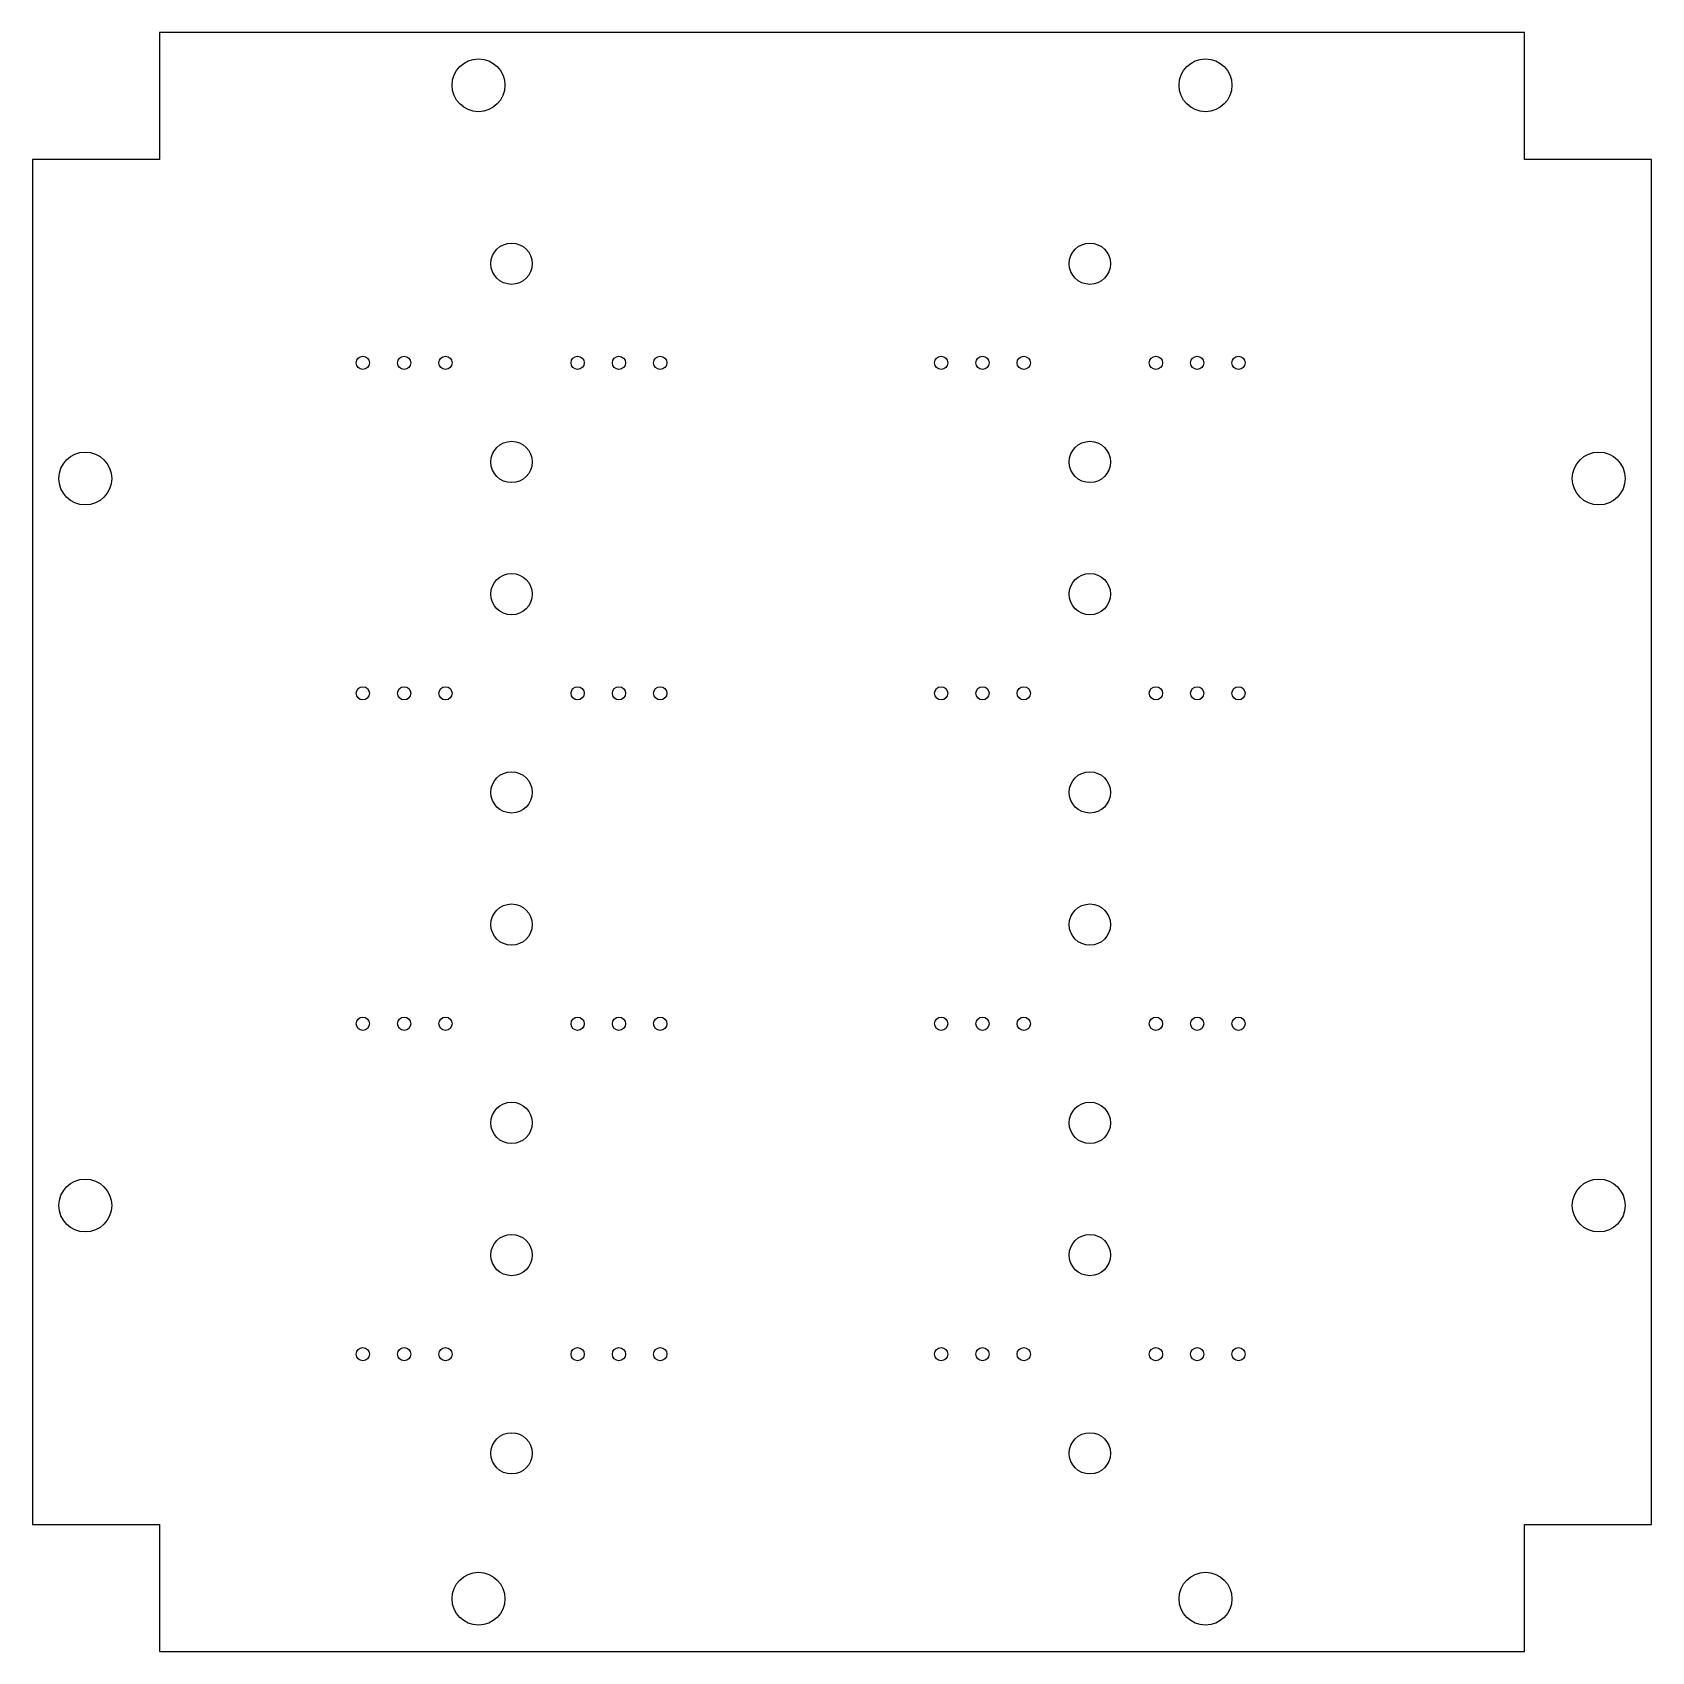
# Model space of a CAD drawing. Header units: millimetres. Extents: x 0 to 98, y -98 to 0.
import ezdxf

# ---------------------------------------------------------------- set-up
doc = ezdxf.new("R2010")
doc.units = ezdxf.units.MM
doc.layers.get('0').update_dxf_attribs({"linetype": 'CONTINUOUS'})

msp = doc.modelspace()

# ---------------------------------------------------------------- linework, layer by layer
msp.add_lwpolyline([(7.7, 0), (7.7, -7.7), (0, -7.7), (0, -90.3), (7.7, -90.3), (7.7, -98), (90.3, -98), (90.3, -90.3), (98, -90.3), (98, -7.7), (90.3, -7.7), (90.3, 0)], close=True)
for centre, radius in [((27, -3.2), 1.6), ((71, -3.2), 1.6), ((29, -14), 1.25), ((64, -14), 1.25), ((20, -20), 0.4), ((22.5, -20), 0.4), ((25, -20), 0.4), ((33, -20), 0.4), ((35.5, -20), 0.4), ((38, -20), 0.4), ((55, -20), 0.4), ((57.5, -20), 0.4), ((60, -20), 0.4), ((68, -20), 0.4), ((70.5, -20), 0.4), ((73, -20), 0.4), ((3.2, -27), 1.6), ((29, -26), 1.25), ((64, -26), 1.25), ((94.8, -27), 1.6), ((29, -34), 1.25), ((64, -34), 1.25), ((20, -40), 0.4), ((22.5, -40), 0.4), ((25, -40), 0.4), ((33, -40), 0.4), ((35.5, -40), 0.4), ((38, -40), 0.4), ((55, -40), 0.4), ((57.5, -40), 0.4), ((60, -40), 0.4), ((68, -40), 0.4), ((70.5, -40), 0.4), ((73, -40), 0.4), ((29, -46), 1.25), ((64, -46), 1.25), ((29, -54), 1.25), ((64, -54), 1.25), ((20, -60), 0.4), ((22.5, -60), 0.4), ((25, -60), 0.4), ((33, -60), 0.4), ((35.5, -60), 0.4), ((38, -60), 0.4), ((55, -60), 0.4), ((57.5, -60), 0.4), ((60, -60), 0.4), ((68, -60), 0.4), ((70.5, -60), 0.4), ((73, -60), 0.4), ((29, -66), 1.25), ((64, -66), 1.25), ((3.2, -71), 1.6), ((94.8, -71), 1.6), ((29, -74), 1.25), ((64, -74), 1.25), ((20, -80), 0.4), ((22.5, -80), 0.4), ((25, -80), 0.4), ((33, -80), 0.4), ((35.5, -80), 0.4), ((38, -80), 0.4), ((55, -80), 0.4), ((57.5, -80), 0.4), ((60, -80), 0.4), ((68, -80), 0.4), ((70.5, -80), 0.4), ((73, -80), 0.4), ((29, -86), 1.25), ((64, -86), 1.25), ((27, -94.8), 1.6), ((71, -94.8), 1.6)]:
    msp.add_circle(centre, radius)

doc.saveas('drawing.dxf')
